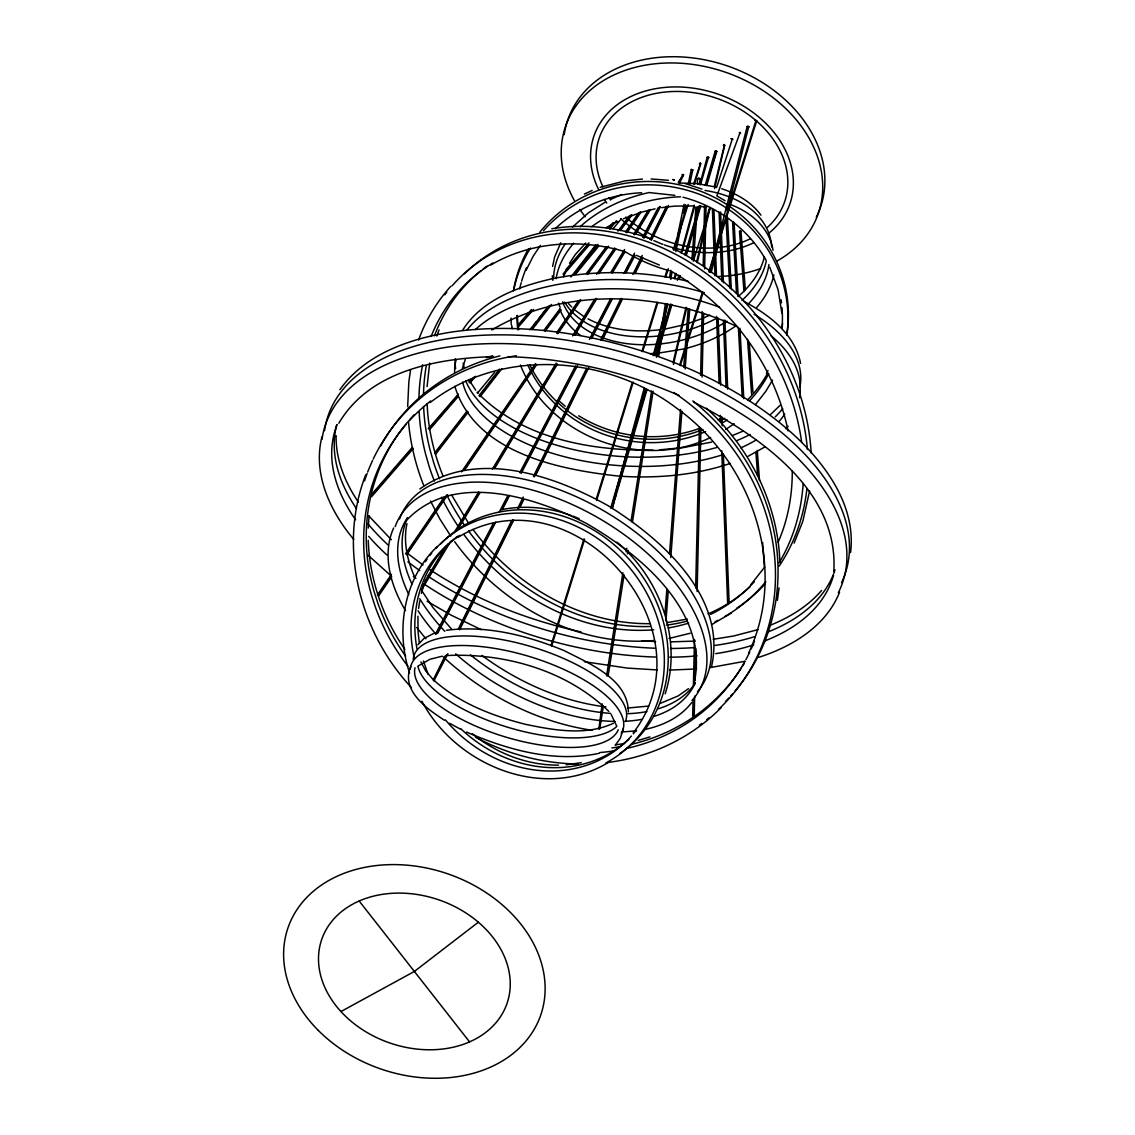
<?xml version="1.0" encoding="UTF-8"?>
<svg xmlns="http://www.w3.org/2000/svg" width="1135" height="1135" viewBox="0 0 1135 1135"><rect width="100%" height="100%" fill="white"/><g stroke="black" fill="none" stroke-linecap="round" stroke-linejoin="round"><path stroke-width="1.5" d="M407.664 406.699L408.841 381.842L410.572 369.74M792.273 470.713C792.4 495.101 788.031 519.688 778.199 542.062M417.921 616.262L418.063 632.011L419.368 643.119M694.024 716.001L692.691 715.703L693.074 699.742M693.4 685.568L694.478 639.473M695.67 588.058L699.43 426.746M700.621 375.33L702.111 311.515M703.189 265.42L703.97 231.739M704.055 228.192L704.594 205.151M694.677 696.138L694.223 715.646L692.691 715.703M695.046 680.191L695.798 648.269M697.117 591.548L700.919 428.448M702.111 377.047L703.601 313.217M704.622 268.91L706.069 206.854M435.911 453.759L434.662 452.936L435.868 453.887L468.301 411.991M799.636 397.775L800.076 390.866M368.251 528.087L369.045 515.928M378.778 595.634L377.43 594.967L378.721 595.747L391.731 576.722M664.968 613.936L666.841 589.264M669.522 554.008L680.532 409.48M683.738 367.187L685.086 349.566M685.356 346.033L688.179 309.018M691.924 259.674L694.336 227.951M694.606 224.418L695.954 206.797M697.699 183.884C695.826 176.351 702.154 176.067 699.231 183.87M665.961 620.973L668.245 591.009M670.785 557.526L681.922 411.239M685.143 368.932L689.711 309.004M693.457 259.66L697.486 206.783M427.072 386.553L429.683 363.086M833.771 571.827C839.262 489.781 757.811 434.975 693.513 402.074M850.569 552.589C856.272 506.281 826.181 464.74 793.89 434.889C750.604 395.718 697.372 368.946 642.14 351.041C580.836 331.846 515.347 322.865 451.418 332.073C409.778 338.698 365.229 353.879 339.862 389.716M445.019 656.016L433.215 679.993L433.783 680.83L447.899 653.661M691.286 169.47L692.719 169.966L691.286 169.47L688.349 183.487M602.16 703.828L598.869 729.025L599.791 728.642L603.38 705.927M599.791 728.642L598.287 728.301M699.628 178.578L698.096 178.592M700.706 163.851C699.742 161.255 698.493 165.511 700.706 163.851L694.436 184.154M707.204 157.268L708.708 157.694L707.204 157.268L699.756 184.594M724.697 145.393C723.733 142.684 722.456 147.181 724.697 145.393L714.596 188.523M715.206 151.111L716.696 151.551L715.206 151.111L705.246 185.118M747.213 126.382L748.703 126.822L747.213 126.382L709.659 272.102M777.39 600.372L779.05 587.845M756.69 120.778L755.201 120.324L756.69 120.778L714.539 255.914M809.61 490.916L802.856 521.206L794.131 543.126M736.473 293.1L732.6 222.659L733.338 222.091L734.104 222.531L738.176 296.49M418.588 608.502L419.737 600.869M628.364 711.844C627.953 678.914 589.306 663.606 564.322 650.695C527.349 635.444 486.66 625.073 446.481 630.28M606.572 675.864L622.888 572.735M626.194 551.766L626.747 548.262M631.173 520.298L651.618 390.951M657.151 355.993L657.704 352.503M658.527 347.253L661.024 331.519M661.847 326.27L665.436 303.556M669.593 277.337L670.7 270.343M608.076 676.205L624.108 574.835M627.428 553.852L627.981 550.361M632.394 522.398L653.122 391.305M658.655 356.347L661.691 337.123M663.081 328.384L665.834 310.905M670.813 279.437L671.92 272.443M728.188 603.04L727.961 602.203L729.096 602.628M743.964 291.567L739.509 231.469L740.233 230.916L740.999 231.327L745.34 289.652M740.999 231.327L739.509 231.469M552.603 266.441L554.618 256.978L560.761 242.847M406.954 523.646C402.982 542.147 407.508 561.343 415.226 578.24M321.943 436.862C312.48 473.82 330.271 511.559 353.751 539.38M674.743 249.459L675.822 244.252M677.609 235.569L684.065 204.314M675.892 251.559L681.979 222.049M683.767 213.366L685.554 204.683M689.853 183.856L692.719 169.966M673.083 362.576L685.994 307.372M696.904 260.78L704.565 227.993M705.374 224.546L709.006 209.024M714.255 186.594L724.456 144.798M673.424 364.519L686.746 307.585M697.245 262.724L710.155 207.506M764.451 256.751C760.634 272.514 750.363 285.992 738.275 296.462M773.871 274.869C771.247 286.985 764.834 297.98 756.804 307.315M710.382 272.386L722.215 226.475M711.148 272.542L723.96 222.829M727.053 210.826L748.703 126.822M462.3 368.605L465.378 359.355M611.694 507.43L644.311 387.872M653.164 355.411L667.139 304.166M674.133 278.543L675.524 273.421M681.113 252.921L694.166 205.095M612.446 507.657L613.836 502.521M614.773 499.116L616.177 493.98M618.036 487.156L629.216 446.154M630.152 442.749L633.883 429.073M635.742 422.248L637.132 417.127M638.069 413.708L639.473 408.586M640.395 405.167L644.127 391.504M653.916 355.624L667.891 304.379M674.871 278.756L676.276 273.634M682.334 251.431L694.45 207.024M700.508 184.806L708.51 157.07M694.166 683.057C709.786 611.921 640.594 554.547 585.788 523.093C533.365 496.477 452.496 470.755 405.876 521.036M711.446 666.954C727.535 596.769 661.35 538.77 608.034 505.642C553.142 475.04 476.445 448.765 419.851 488.93M421.369 593.378L423.483 586.071M665.167 693.797C682.759 639.502 659.818 577.956 616.929 542.133M610.687 508.139L645.517 389.135M655.477 355.127L670.416 304.123M677.382 280.317L678.872 275.223M684.845 254.822L699.274 205.52M611.921 506.664L646.269 389.348M656.229 355.354L671.154 304.35M685.583 255.034L700.025 205.733M705.998 185.331L716.469 150.941M612.176 508.579L647.021 389.575M656.47 357.27L671.906 304.563M679.368 279.068L680.362 275.663M686.334 255.261L700.763 205.96M706.736 185.558L716.696 151.551M410.742 666.486C400.456 690.534 427.157 708.964 444.395 720.228M623.314 728.556L620.32 738.275L615.354 745.128M551.042 645.333L583.957 538.855M596.499 498.279L632.039 383.36M641.956 351.24L657.108 302.222M664.954 276.869L667.039 270.116M673.31 249.828L686.377 207.577M693.698 183.913L700.479 163.241M551.653 645.971L584.596 539.409M596.627 500.492L633.245 382.084M642.651 351.623L657.818 302.577M665.663 277.195L668.288 268.74M674.034 250.126L688.15 204.456M680.049 363.853L702.522 291.837M708.793 271.747L722.896 226.532M723.421 224.815L755.953 120.551M680.291 365.711L702.948 293.071M693.258 261.178L710.212 207.634M716.568 187.559L732.444 138.64M563.584 276.812L565.159 272.258M365.754 474.728C337.634 546.829 359.412 631.94 411.438 687.583M418.616 339.989C425.625 320.198 436.72 301.896 450.779 286.318M436.862 336.045L439.046 329.93M716.823 195.986L739.935 132.88C742.247 133.944 737.055 132.554 740.474 132.426M393.618 528.016C381.502 555.185 391.022 586.398 405.507 610.658M748.547 653.178C789.009 567.982 751.583 461.576 676.857 408.345C606.97 354.914 501.159 347.353 430.08 402.627M839.559 592.257C826.025 626.165 792.244 646.567 758.875 657.293M526.115 270.243L533.294 256.028L540.402 245.387M434.606 680.674L433.286 679.865M682.135 174.393C682.461 177.074 687.186 169.427 678.219 182.338M458.327 629.003L511.544 520.908M517.801 508.196L523.278 497.073M533.45 476.402L586.667 368.308M600.755 339.705L621.1 298.377M632.833 274.528L642.226 255.46M650.057 239.556L666.486 206.187M446.466 654.838L433.939 680.276C459.491 703.26 492.576 715.93 525.434 724.314C553.994 730.245 585.915 736.033 613.439 723.265M459.774 627.811L512.977 519.731M518.454 508.608L523.15 499.059M534.117 476.813L587.32 368.719M601.408 340.117L620.973 300.378M634.281 273.351L642.098 257.461M651.49 238.378L667.139 206.584M678.886 182.749L682.788 174.804M459.647 629.812L513.644 520.142M519.901 507.416L523.817 499.471M535.55 475.622L588.767 367.541M602.061 340.514L622.406 299.186M634.933 273.762L642.765 257.858M651.362 240.379L668.586 205.407M679.539 183.146L683.454 175.201M435.485 634.181L493.626 522.838M499.357 511.857L507.544 496.179M519.83 472.657L575.516 366.009M589.434 339.351L610.729 298.576M623.824 273.492L634.479 253.105M642.665 237.428L658.229 207.62M436.961 633.018L494.278 523.249M501.656 509.133L508.196 496.591M521.305 471.493L576.169 366.435M590.909 338.202L610.559 300.562M625.3 272.329L634.309 255.091M644.141 236.264L659.69 206.471M437.613 633.443L495.754 522.1M502.308 509.544L509.672 495.427M521.135 473.479L577.644 365.271M591.562 338.613L612.035 299.413M625.952 272.755L634.962 255.503M643.971 238.251L660.343 206.882M766.451 373.344L767.984 370.549M772.58 380.026L765.714 391.433L755.442 404.613M338.826 423.241C369.712 370.705 437.117 358.263 493.271 356.631M424.887 581.262L445.856 546.417M454.071 532.783L478.686 491.895M492.363 469.166L556.193 363.129M572.607 335.875L594.499 299.512M610.914 272.244L624.591 249.53M633.713 234.377L648.298 210.145M422.787 586.242L443.757 551.397M446.495 546.857L448.325 543.821M457.433 528.683L478.417 493.838M493.909 468.088L555.923 365.087M574.168 334.782L596.045 298.434M612.46 271.166L624.321 251.473M634.351 234.817L648.028 212.089M421.596 589.703L450.779 541.225M458.994 527.591L479.963 492.76M494.548 468.514L557.469 363.995M574.807 335.222L596.684 298.86M612.191 273.109L624.959 251.913M635.898 233.725L650.497 209.493M569.486 263.249L575.346 254.481L585.731 243.06M462.867 329.845C482.02 299.81 518.014 286.63 551.199 278.983C596.301 269.577 643.431 270.896 688.236 281.324M377.572 594.754L391.49 574.353M405.493 553.866L444.523 496.775M461.534 471.89L535.578 363.569M556.59 332.839L578.595 300.633M596.613 274.287L614.617 247.941M625.626 231.838L638.636 212.812M378.097 595.293L391.107 576.268M407.11 552.844L446.14 495.768M464.144 469.422L535.195 365.484M557.2 333.293L567.216 318.651M569.217 315.714L580.226 299.626M598.23 273.265L614.234 249.856M626.25 232.292L640.253 211.791M406.741 554.76L447.757 494.747M464.768 469.862L536.812 364.477M557.824 333.733L580.836 300.066M598.854 273.719L615.865 248.835M626.86 232.746L640.878 212.245M633.245 732.884C713.915 627.91 571.841 467.932 458.356 537.11M417.864 644.793L424.036 638.395L433.698 633.5M764.536 567.273L750.916 584.553M544.034 330.186L559.881 308.947M586.298 273.578L606.374 246.692M617.993 231.129L629.613 215.565M544.672 330.696L560.52 309.472M587.987 272.684L605.948 248.622M619.682 230.221L631.301 214.657M545.254 331.108L561.101 309.883M587.504 274.5L608.644 246.196M620.263 230.632L631.883 215.068M434.662 452.936L467.109 411.054M478.998 395.689L499.542 369.159M534.145 324.482L536.316 321.687M538.472 318.892L548.205 306.337M570.919 277.011L595.79 244.89M608.757 228.135L613.084 222.559M435.258 453.404L466.627 412.913M479.594 396.158L499.059 371.031M532.585 327.745L537.99 320.765M540.161 317.97L542.317 315.175M544.474 312.395L549.879 305.4M573.672 274.684L575.842 271.889M582.326 263.519L596.386 245.373M609.353 228.617L611.524 225.822M480.204 396.64L501.826 368.705M532.102 329.618L551.567 304.478M576.438 272.372L598.06 244.436M609.963 229.086L616.447 220.701M786.03 428.803L788.059 426.278M477.835 392.682L494.761 372.166M529.733 329.774L548.914 306.521M575.984 273.705L598.556 246.352M613.226 228.575L621.115 219.012M691.626 702.65C680.276 717.504 662.471 725.861 644.51 729.507M371.642 494.363L412.119 447.545M428.306 428.817L458.37 394.029M468.783 381.998L471.096 379.317M518.496 324.468L531.223 309.756M565.911 269.619L589.037 242.862M374.536 492.164L412.7 448.027M430.037 427.966L457.788 395.86M470.514 381.133L473.976 377.118M517.929 326.284L531.804 310.238M563.031 274.117L588.469 244.692M371.642 496.662L413.268 448.509M429.47 429.782L458.37 396.342M469.933 382.963L475.721 376.267M518.511 326.781L533.535 309.387M563.598 274.599L589.051 245.174M572.451 227.128L588.341 212.869L604.827 202.385M821.556 590.47C807.737 606.601 789.08 617.752 769.516 625.541M780.128 405.294L770.523 414.516M437.159 546.616C403.719 578.495 395.32 630.124 409.579 673.041M477.225 392.142L478.459 392.965L477.267 392.753M721.023 707.772C690.52 738.644 649.021 757.882 605.991 762.635M555.37 228.575C578.495 206.613 609.906 194.099 641.672 192.766M418.404 665.862L430.023 659.265L442.295 656.172M688.519 688.647L678.077 695.968L660.258 703.388M478.346 922.202L414.374 971.447L340.968 1011.54M748.433 126.34L748.49 127.205M734.175 423.766L725.719 429.441M736.317 325.575C721.122 336.3 703.785 343.834 685.81 348.459M491.753 329.973C565.344 286.29 661.719 291.709 737.651 326.823M765.245 446.736L748.178 456.227M731.323 613.07L711.617 624.633M606.274 227.567L617.525 221.467M609.112 761.968C544.303 802.161 455.717 765.444 421.965 701.288M718.115 419.879L720.995 418.318M490.831 264.994C530.868 241.429 580.609 238.563 624.647 251.544M584.412 194.057L592.172 190.439M710.666 437.486C641.644 471.025 548.616 437.273 520.44 365.03M610.786 199.32L621.725 194.539M703.828 317.857L709.744 315.133M359.171 901.006L356.206 902.353A98.036 75.648 19.1 0 0 338.145 1008.377L341.947 1012.647A98.036 75.648 19.1 0 0 467.634 1042.71L472.529 1040.525A98.036 75.648 19.1 0 0 492.391 936.687A98.036 75.648 19.1 0 0 361.114 900.168L359.171 901.006L469.549 1041.859M750.136 238.875L745.227 241.06A98.036 75.648 19.1 0 1 741.41 242.507M753.484 242.862L748.291 245.16A103.682 80.003 19.1 0 1 664.429 244.905M743.255 431.059L732.274 435.585M623.441 218.743L642.126 212.018L655.079 208.826M702.31 318.481L685.143 324.567L665.621 328.951M733.749 222.999L732.642 222.786M730.316 463.392C695.528 475.182 658.257 478.445 621.725 476.317M600.174 187.303L625.215 180.834L642.453 179.075M698.663 428.704C677.751 436.152 655.079 438.408 633.103 435.414M486.447 357.667L492.59 355.822M638.154 740.431L649.929 736.899M758.123 629.599L733.352 636.054L713.206 639.289M690.208 633.245L669.068 638.452M599.308 753.257C554.447 763.004 507.728 749.88 466.542 732.075M711.73 442.068L683.369 447.601L659.903 449.8M744.645 661.322L709.701 667.678M684.135 348.913L658.527 353.113M687.328 619.086L666.557 622.689M500.819 509.814C524.242 504.947 548.914 507.302 571.316 515.531M581.248 762.677L566.195 764.806M648.61 706.069L627.825 708.027M615.354 744.971L624.562 743.453M661.648 207.634L674.786 206.102L694.18 205.932M551.766 228.773C584.326 223.297 618.064 227.312 649.078 238.293M636.579 730.841L621.398 732.004M659.052 329.859C635.018 332.555 609.679 330.214 588.001 318.864M446.991 655.533C504.621 652.809 567.074 670.388 608.857 711.475M695.23 641.076L670.742 641.871M696.663 668.969L669.593 670.076M653.93 640.509C575.757 647.305 499.755 603.82 454.624 541.665M650.014 353.623L656.824 353.269M653.065 450.141C592.271 450.865 525.037 439.401 480.02 395.25M678.943 182.948L697.188 183.671L715.844 187.048M650.1 623.668C580.042 624.491 513.843 584.908 472.969 529.421M578.226 763.997C542.487 763.543 506.976 754.023 475.466 737.225M558.505 765.132C527.25 765.345 496.477 753.427 472.387 733.735M508.281 356.688C567.018 358.291 625.215 372.096 679.07 395.448M655.604 641.559L641.928 640.778M657.392 669.962L627.059 668.061L584.326 661.691M651.135 178.961L668.472 180.309M650 192.666L674.871 195.348M620.178 476.246C559.654 469.862 475.068 453.191 454.809 386.24M602.983 706.523L605.991 706.864M700.451 206.442L706.594 207.251M601.479 706.353C558.094 700.054 517.063 681.284 481.878 655.42M592.243 730.33C536.628 722.03 484.517 694.946 443.359 656.981M631.457 435.145C612.787 432.378 594.74 425.71 578.694 415.793M581.035 631.897C527.548 620.192 475.593 599.833 429.824 569.557M685.512 183.7L702.012 189.105M683 197.22C717.519 206.187 748.405 229 766.011 260.142M721.661 188.736C736.842 193.631 751.441 202.087 760.932 215.182M636.366 255.332L659.378 265.051M572.905 516.07L579.162 518.652M481.254 629.67L451.631 615.397L427.058 601.28M460.668 729.252L449.559 723.307M673.055 248.409C750.15 286.488 806.375 366.534 811.156 452.964M743.723 301.314C768.693 314.423 794.897 334.016 800.572 363.384M717.689 196.412L725.137 200.753M670.572 270.939C729.89 304.506 774.354 363.98 788.073 430.903M583.447 316.239L575.289 310.295M423.029 564.975L407.11 553.071M580.496 335.449C571.345 328.781 563.698 319.758 559.796 309.032M391.32 576.041L368.123 555.27M559.03 400.882L565.258 406.231M706.31 408.16C749.71 447.275 777.972 503.699 779.887 562.407M391.32 539.707L368.648 515.744M432.392 678.702L425.71 670.927L420.886 661.932M451.517 629.06L433.002 607.622L421.667 590.498M568.479 303.542L571.714 307.017M425.909 638.764L416.729 627.485M355.652 519.745L353.921 517.361A259.56 141.123 16.2 0 1 336.996 424.816M475.664 390.099L468.755 379.516M404.869 649.419C382.793 617.44 369.584 579.247 368.251 540.345M468.273 522.767L451.588 494.974M450.779 536.089L439.841 518.979L430.52 501.06M611.226 714.568L616.872 726.428M564.549 302.009L567.032 305.826A106.321 70.086 -13.4 0 0 660.457 335.79M358.334 502.096C345.168 482.545 335.577 459.59 336.144 435.656M769.757 267.278L778.099 289.794L781.887 313.331M428.122 674.36L423.412 660.981M443.005 475.934C433.698 453.021 428.065 428.505 427.129 403.762M423.823 485.752C415.58 465.052 410.302 443.147 408.416 420.929M463.151 363.214L464.073 367.314M552.319 275.791L552.816 280.373M749.27 342.671L752.945 392.157M757.272 450.481L759.514 480.531M747.511 339.28L751.583 394.072M755.91 452.397L757.612 475.381M762.606 542.544L764.437 567.287M739.921 328.199L743.794 398.64M738.417 328.327L742.191 396.995M727.407 217.267L731.38 289.695M726.003 219.154L729.777 288.063M720.597 212.018L723.435 282.856M724.924 320.056L727.677 389.121M719.093 212.146L721.846 281.21M723.406 320.169L726.102 387.475M713.958 210.259L715.39 247.373M715.603 252.665L716.483 275.635M718.129 318.041L720.725 385.191M721.945 416.985L722.286 425.824M723.378 454.099L729.11 602.515M712.383 208.613L714.156 254.552M714.369 259.858L714.979 275.762M716.554 316.395L719.136 383.545M720.37 415.339L720.64 422.404M721.732 450.68L727.606 602.628M511.048 318.112L511.232 324.709M673.779 392.483A216.303 197.391 35.5 0 1 718.512 709.418M709.176 717.66A216.303 197.391 35.5 0 1 706.75 719.633M701.799 723.435A216.303 197.391 35.5 0 1 699.274 725.279M364.548 480.843A216.303 197.391 35.5 0 1 367.13 473.479M367.683 472.018A216.303 197.391 35.5 0 1 372.55 460.555M373.202 459.15A216.303 197.391 35.5 0 1 516.354 355.752M692.818 400.896A216.303 197.391 35.5 0 1 735.083 690.988M732.926 693.513A216.303 197.391 35.5 0 1 730.855 695.826M728.755 698.11A216.303 197.391 35.5 0 1 725.52 701.473M380.736 445.885A216.303 197.391 35.5 0 1 499.911 355.893M745.085 661.109A207.648 189.488 35.5 0 1 626.804 748.405M613.95 750.859A207.648 189.488 35.5 0 1 600.004 752.533M407.919 666.202A207.648 189.488 35.5 0 1 375.557 607.594L371.656 595.605A207.648 189.488 35.5 0 1 406.004 424.518M409.394 420.688A207.648 189.488 35.5 0 1 430.647 400.981M754.52 641.062A207.648 189.488 35.5 0 1 751.186 648.922M749.753 652.015A207.648 189.488 35.5 0 1 745.894 659.619M741.538 667.735A207.648 189.488 35.5 0 1 631.088 744.404M619.596 746.745A207.648 189.488 35.5 0 1 611.893 747.922M405.649 656.115A207.648 189.488 35.5 0 1 378.125 603.99L374.224 592.002A207.648 189.488 35.5 0 1 407.479 422.206M409.692 419.624A207.648 189.488 35.5 0 1 414.289 414.601M744.248 663.408A207.648 189.488 35.5 0 1 742.46 666.302M560.165 307.372A110.748 73.009 -13.4 0 1 558.392 303.102M556.122 278.713A110.748 73.009 -13.4 0 1 573.757 243.131M591.633 226.716A110.748 73.009 -13.4 0 1 680.546 196.809M730.543 204.541A110.748 73.009 -13.4 0 1 773.034 250.282M704.991 190.439A110.748 73.009 -13.4 0 1 771.658 246.948M553.653 277.082A110.748 73.009 -13.4 0 1 565.031 244.181M580.169 226.716A110.748 73.009 -13.4 0 1 649.631 192.439M768.906 264.526A106.321 70.086 -13.4 0 1 747.937 304.35M726.967 321.219A106.321 70.086 -13.4 0 1 724.3 322.865M722.938 323.674A106.321 70.086 -13.4 0 1 688.448 338.414M686.845 338.883A106.321 70.086 -13.4 0 1 568.919 313.742L566.436 309.926A106.321 70.086 -13.4 0 1 562.634 301.867M766.253 261.163A106.321 70.086 -13.4 0 1 741.921 300.463M716.894 318.112A106.321 70.086 -13.4 0 1 662.102 335.591M512.126 328.781A138.442 131.405 7.5 0 1 511.8 325.49M513.914 289.326A138.442 131.405 7.5 0 1 530.513 248.026M543.523 230.66A138.442 131.405 7.5 0 1 705.246 196.653A138.442 131.405 7.5 0 1 786.782 335.279M539.65 232.405A138.442 131.405 7.5 0 1 704.083 192.609A138.442 131.405 7.5 0 1 786.739 335.18M513.446 290.815A138.442 131.405 7.5 0 1 528.385 248.934M768.778 373.67A132.894 126.141 7.5 0 1 749.355 401.038M727.138 419.879A132.894 126.141 7.5 0 1 721.619 423.383M705.559 431.598A132.894 126.141 7.5 0 1 632.323 441.316M630.677 441.089A132.894 126.141 7.5 0 1 615.965 438.067M614.347 437.628A132.894 126.141 7.5 0 1 527.846 365.087M517.83 329.859A132.894 126.141 7.5 0 1 516.865 315.601M519.674 288.857A132.894 126.141 7.5 0 1 521.206 282.7M521.646 281.168A132.894 126.141 7.5 0 1 526.441 267.718M781.036 299.739A132.894 126.141 7.5 0 1 781.476 302.889M781.987 307.628A132.894 126.141 7.5 0 1 782.128 326.653M767.7 373.103A132.894 126.141 7.5 0 1 747.554 399.988M724.854 418.29A132.894 126.141 7.5 0 1 720.654 420.844M702.962 429.484A132.894 126.141 7.5 0 1 529.648 364.619M518.709 329.632A132.894 126.141 7.5 0 1 517.376 315.402M782.568 323.276A132.894 126.141 7.5 0 1 782.143 328.001M771.091 335.832A173.045 90.162 3.6 0 1 799.778 393.689M454.61 372.223A173.045 90.162 3.6 0 1 456.142 359.554M475.338 329.576A173.045 90.162 3.6 0 1 719.633 307.273M754.151 314.267A173.045 90.162 3.6 0 1 799.877 387.276M455.617 368.691A173.045 90.162 3.6 0 1 455.319 358.759M466.826 330.242A173.045 90.162 3.6 0 1 704.424 292.716M784.753 414.062A166.121 86.558 3.6 0 1 779.121 421.411M756.364 439.841A166.121 86.558 3.6 0 1 740.758 447.885M722.428 454.823A166.121 86.558 3.6 0 1 479.013 411.367L474.643 406.231A166.121 86.558 3.6 0 1 462.669 382.069M782.696 408.557A166.121 86.558 3.6 0 1 775.191 416.9M750.136 434.435A166.121 86.558 3.6 0 1 736.7 440.65M717.221 447.36A166.121 86.558 3.6 0 1 479.594 402.159L475.224 397.009A166.121 86.558 3.6 0 1 465.818 381.019M435.783 548.475A138.442 121.899 49 0 1 630.762 569.132A138.442 121.899 49 0 1 608.034 761.784M425.313 561.754A138.442 121.899 49 0 1 427.072 559.215M429.824 555.512A138.442 121.899 49 0 1 431.74 553.1M440.692 543.991A138.442 121.899 49 0 1 631.855 562.421A138.442 121.899 49 0 1 619.738 753.569M631.415 736.019A132.894 117.033 49 0 1 445.374 719.86M414.388 658.513A132.894 117.033 49 0 1 460.001 535.365M636.139 730.358A132.894 117.033 49 0 1 633.358 733.792M629.116 738.97A132.894 117.033 49 0 1 460.682 728.627M416.956 648.823A132.894 117.033 49 0 1 457.816 536.188M765.813 581.659A216.303 181.274 50.4 0 1 725.109 616.39M717.958 620.334A216.303 181.274 50.4 0 1 715.022 621.81M444.778 294.816A216.303 181.274 50.4 0 1 446.779 292.22M452.014 285.935A216.303 181.274 50.4 0 1 657.477 251.431A216.303 181.274 50.4 0 1 801.636 442.097M803.169 483.51A216.303 181.274 50.4 0 1 779.064 562.861M765.004 584.057A216.303 181.274 50.4 0 1 736.587 608.317M464.399 273.875A216.303 181.274 50.4 0 1 673.098 252.977A216.303 181.274 50.4 0 1 807.411 449.46M806.942 488.532A216.303 181.274 50.4 0 1 779.178 566.053M754.321 581.73A207.648 174.01 50.4 0 1 710.709 614.361M688.633 623.115A207.648 174.01 50.4 0 1 668.288 627.953M653.717 629.783A207.648 174.01 50.4 0 1 464.016 534.713M458.412 526.711A207.648 174.01 50.4 0 1 441.472 497.229M434.379 481.056A207.648 174.01 50.4 0 1 429.044 466.059L425.568 453.929A207.648 174.01 50.4 0 1 419.155 412.076M418.943 398.272A207.648 174.01 50.4 0 1 422.66 364.761M431.087 336.513A207.648 174.01 50.4 0 1 492.902 262.98M750.036 586.838A207.648 174.01 50.4 0 1 708.084 613.879M687.03 621.115A207.648 174.01 50.4 0 1 666.401 625.158M650.014 626.492A207.648 174.01 50.4 0 1 468.556 530.953M464.783 525.647A207.648 174.01 50.4 0 1 446.736 494.903M439.515 478.771A207.648 174.01 50.4 0 1 433.598 462.3L430.122 450.169A207.648 174.01 50.4 0 1 423.625 406.571M423.497 394.512A207.648 174.01 50.4 0 1 426.278 365.896M434.478 335.776A207.648 174.01 50.4 0 1 480.786 270.854M483.24 268.91A207.648 174.01 50.4 0 1 487 266.101M322 439.401A270.385 146.997 16.2 0 1 628.251 363.384A270.385 146.997 16.2 0 1 838.297 592.782M843.404 578.424A270.385 146.997 16.2 0 1 841.517 582.666M324.525 430.676A270.385 146.997 16.2 0 1 623.98 352.701A270.385 146.997 16.2 0 1 843.986 576.991M833.516 575.417A259.56 141.123 16.2 0 1 765.103 640.793M753.697 644.864A259.56 141.123 16.2 0 1 715.674 653.661M697.188 655.874A259.56 141.123 16.2 0 1 669.678 657.193M656.3 657.066A259.56 141.123 16.2 0 1 423.965 583.943M415.935 578.382A259.56 141.123 16.2 0 1 413.324 576.509M386.907 554.958A259.56 141.123 16.2 0 1 368.705 536.415M834.906 569.671A259.56 141.123 16.2 0 1 834.268 572.565M833.686 573.714A259.56 141.123 16.2 0 1 767.629 632.082M754.747 636.607A259.56 141.123 16.2 0 1 714.809 645.446M694.96 647.546A259.56 141.123 16.2 0 1 670.544 648.482M655.434 648.241A259.56 141.123 16.2 0 1 427.852 576.126M419.78 570.607A259.56 141.123 16.2 0 1 407.905 561.825M388.198 545.112A259.56 141.123 16.2 0 1 367.768 523.646M356.447 508.636A259.56 141.123 16.2 0 1 336.769 424.533M410.331 669.168A110.748 42.846 16.8 0 1 530.258 656.768A110.748 42.846 16.8 0 1 621.242 733.536M413.211 659.619A110.748 42.846 16.8 0 1 529.804 646.212A110.748 42.846 16.8 0 1 625.371 721.562M618.263 729.762A106.321 41.13 16.8 0 1 536.373 744.319A106.321 41.13 16.8 0 1 428.902 696.975L425.795 693.84A106.321 41.13 16.8 0 1 414.999 667.735M616.376 726.797A106.321 41.13 16.8 0 1 529.705 732.926A106.321 41.13 16.8 0 1 431.782 687.427L428.675 684.291A106.321 41.13 16.8 0 1 417.907 666.217M574.395 200.54A133.675 103.143 19.1 0 1 625.144 70.398A133.675 103.143 19.1 0 1 798.359 122.396A133.675 103.143 19.1 0 1 776.61 261.234M760.677 268.498A133.675 103.143 19.1 0 1 718.129 276.529M669.125 270.641A133.675 103.143 19.1 0 1 624.747 251.445M585.249 216.771A133.675 103.143 19.1 0 1 579.871 209.407M602.912 186.793A98.036 75.648 19.1 0 1 641.53 97.426A98.036 75.648 19.1 0 1 763.514 127.645A98.036 75.648 19.1 0 1 767.26 227.511M740.119 242.961A98.036 75.648 19.1 0 1 694.209 247.387M692.705 247.217A98.036 75.648 19.1 0 1 677.694 244.394M674.729 243.614A98.036 75.648 19.1 0 1 625.768 217.083M610.602 200.058A98.036 75.648 19.1 0 1 609.055 197.774M564.208 134.696A133.675 103.143 19.1 0 1 725.01 65.121A133.675 103.143 19.1 0 1 816.306 217.097M598.585 189.46A103.682 80.003 19.1 0 1 638.764 93.198A103.682 80.003 19.1 0 1 769.26 126.936A103.682 80.003 19.1 0 1 768.551 233.413M662.897 244.351A103.682 80.003 19.1 0 1 653.888 240.606M650.951 239.23A103.682 80.003 19.1 0 1 620.817 218.757M606.771 203.009A103.682 80.003 19.1 0 1 604.274 199.391M395.15 526.626A173.045 99.327 30.1 0 1 600.259 519.05A173.045 99.327 30.1 0 1 691.953 700.55M399.591 518.965A173.045 99.327 30.1 0 1 603.522 510.693A173.045 99.327 30.1 0 1 697.429 691.697M695.273 682.929A166.121 95.354 30.1 0 1 653.902 716.412M642.396 719.264A166.121 95.354 30.1 0 1 625.044 721.278M614.957 721.434A166.121 95.354 30.1 0 1 455.702 653.845M436.067 634.252A166.121 95.354 30.1 0 1 418.049 610.772M408.841 594.584A166.121 95.354 30.1 0 1 407.451 517.73M695.315 683.086A166.121 95.354 30.1 0 1 658.343 708.751M646.837 711.602A166.121 95.354 30.1 0 1 627.839 713.688M610.701 713.404A166.121 95.354 30.1 0 1 470.443 654.895M444.821 631.315A166.121 95.354 30.1 0 1 419.723 598.698M411.891 583.986A166.121 95.354 30.1 0 1 407.479 517.886M672.899 179.529L674.332 180.096L672.899 179.529M731.195 138.796L732.685 139.25L731.195 138.796M318.339 1030.452A133.675 103.143 19.1 0 0 539.238 1019.06A133.675 103.143 19.1 0 0 385.545 864.799A133.675 103.143 19.1 0 0 318.339 1030.452"/></g></svg>
